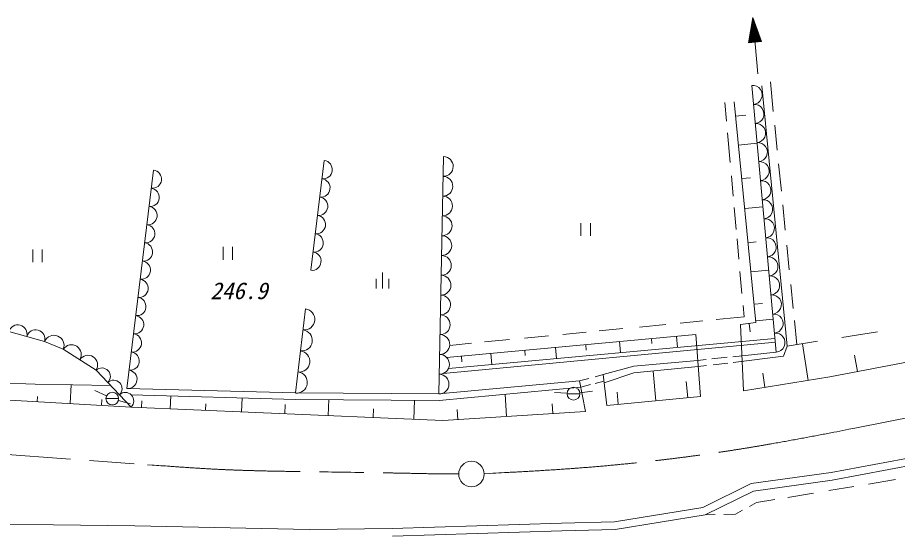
# Model space of a CAD drawing. Units: millimetres, scale not verified. Extents: x 40000 to 680000, y 20000 to 380000.
# Drawn here: x 239462 to 308524, y 254978 to 295284 of the extents above; entities that cross this region are included whole.
import ezdxf
from ezdxf.enums import TextEntityAlignment as Align

# ---------------------------------------------------------------- set-up
doc = ezdxf.new("R2010")
doc.units = ezdxf.units.MM
doc.header["$LTSCALE"] = 1000
doc.linetypes.add('CHAIN', pattern=[18.5, 12, -1.5, 3.5, -1.5])
for name, color, linetype, lineweight in [('M-BGD', 7, 'Continuous', 13), ('M-BMK', 2, 'CHAIN', 13), ('M-BMK-SRVR', 3, 'Continuous', 13)]:
    doc.layers.add(name, color=color, linetype=linetype, lineweight=lineweight)
doc.styles.add('ＭＳ ゴシック', font='')
doc.styles.get('ＭＳ ゴシック').set_extended_font_data('MS Gothic')

msp = doc.modelspace()

# ---------------------------------------------------------------- linework, layer by layer
at = {"layer": 'M-BGD'}
for p, q in [((297178, 295284), (296834, 293314)), ((297116, 294927), (297303, 294944)), ((297125, 294978), (297285, 294993)), ((297134, 295029), (297267, 295041)), ((297143, 295080), (297249, 295090)), ((297152, 295131), (297232, 295139)), ((297160, 295182), (297214, 295187)), ((297169, 295233), (297196, 295236)), ((297571, 290879), (297178, 295284)), ((297178, 295284), (297865, 293406)), ((296982, 294163), (297570, 294215)), ((296991, 294214), (297552, 294264)), ((297000, 294265), (297534, 294312)), ((297009, 294316), (297516, 294361)), ((297018, 294367), (297498, 294409)), ((297027, 294418), (297481, 294458)), ((297036, 294469), (297463, 294507)), ((297045, 294520), (297445, 294555)), ((297054, 294571), (297427, 294604)), ((297063, 294622), (297409, 294652)), ((297071, 294673), (297392, 294701)), ((297080, 294724), (297374, 294750)), ((297089, 294775), (297356, 294798)), ((297098, 294825), (297338, 294847)), ((297107, 294876), (297321, 294896)), ((296858, 293449), (297818, 293534)), ((296867, 293500), (297801, 293583)), ((296875, 293551), (297783, 293632)), ((296884, 293602), (297765, 293680)), ((296893, 293653), (297747, 293729)), ((296902, 293704), (297730, 293777)), ((296911, 293755), (297712, 293826)), ((296920, 293806), (297694, 293875)), ((296929, 293857), (297676, 293923)), ((296938, 293908), (297658, 293972)), ((296947, 293959), (297641, 294020)), ((296956, 294010), (297623, 294069)), ((296965, 294061), (297605, 294118)), ((296973, 294112), (297587, 294166)), ((296834, 293314), (297865, 293406)), ((296840, 293347), (297854, 293437)), ((296849, 293398), (297836, 293486)), ((298551, 290242), (298785, 287922)), ((297088, 289963), (299016, 269043)), ((299864, 269508), (297894, 289942)), ((297423, 271363), (295706, 288684)), ((295111, 287172), (294981, 288625)), ((296621, 287636), (295817, 287557)), ((298895, 286837), (299092, 284881)), ((295402, 283918), (295194, 286237)), ((297507, 285424), (296043, 285279)), ((263530, 284073), (262470, 275459)), ((272896, 284384), (272534, 265757)), ((250129, 283323), (248034, 266197)), ((299201, 283809), (299418, 281657)), ((295638, 281274), (295496, 282860)), ((296999, 282719), (296304, 282650)), ((297965, 280448), (296536, 280306)), ((299525, 280597), (299726, 278609)), ((295871, 278666), (295718, 280383)), ((283674, 278160), (283674, 279160)), ((284424, 279160), (284424, 278160)), ((296080, 276337), (295938, 277921)), ((297436, 277686), (296802, 277623)), ((240650, 276092), (240650, 277092)), ((241400, 277092), (241400, 276092)), ((255592, 276293), (255592, 277293)), ((256342, 277293), (256342, 276293)), ((299846, 277426), (300040, 275504)), ((268107, 275283), (268107, 274033)), ((296320, 273648), (296166, 275369)), ((298422, 275483), (297028, 275344)), ((267607, 274783), (267607, 274033)), ((268607, 274033), (268607, 274783)), ((300157, 274342), (300347, 272463)), ((297930, 272856), (297281, 272792)), ((233137, 272207), (241586, 269870)), ((262056, 272432), (261280, 265835)), ((296485, 271802), (296405, 272699)), ((291459, 271317), (293239, 271489)), ((294310, 271592), (296485, 271802)), ((298777, 271629), (297410, 271494)), ((300443, 271518), (300634, 269631)), ((285109, 270704), (286959, 270883)), ((288289, 271011), (290355, 271211)), ((296196, 271216), (297423, 271363)), ((296442, 266015), (296196, 271216)), ((296970, 270645), (296891, 271300)), ((273133, 268629), (292690, 270412)), ((273288, 267769), (298916, 270121)), ((279265, 270141), (281142, 270322)), ((282259, 270429), (284101, 270607)), ((289255, 269705), (289219, 270095)), ((291258, 269418), (291180, 270274)), ((292690, 270412), (293062, 265560)), ((318816, 270088), (303213, 267095)), ((304174, 270198), (306955, 270643)), ((241586, 269870), (243051, 269268)), ((272860, 267362), (298943, 269826)), ((273383, 269573), (275091, 269738)), ((276114, 269836), (278067, 270025)), ((281768, 268547), (281689, 269409)), ((284102, 269191), (284062, 269625)), ((286791, 269008), (286712, 269867)), ((299590, 268715), (299864, 269508)), ((299864, 269508), (302265, 269892)), ((301071, 269701), (301529, 266826)), ((243051, 269268), (245620, 267614)), ((274340, 268269), (274298, 268735)), ((276690, 268081), (276611, 268946)), ((279312, 268768), (279274, 269188)), ((299016, 269043), (295605, 268683)), ((295623, 268238), (299590, 268715)), ((305153, 268800), (305400, 267514)), ((287838, 267937), (292844, 268392)), ((293512, 268463), (292844, 268392)), ((292881, 267908), (293543, 267988)), ((295160, 268636), (293960, 268510)), ((294052, 268049), (295203, 268187)), ((245620, 267614), (248370, 264735)), ((284790, 267104), (285428, 267274)), ((285428, 267274), (287838, 267937)), ((285703, 264865), (285428, 267274)), ((285501, 266641), (287838, 267404)), ((287838, 267404), (292881, 267908)), ((289344, 267554), (289564, 265229)), ((297949, 267391), (298125, 266283)), ((230337, 266914), (240835, 266539)), ((272534, 265757), (283577, 266779)), ((284040, 264377), (283568, 266778)), ((283577, 266779), (284291, 266970)), ((284791, 266586), (285486, 266772)), ((291942, 266733), (292061, 265465)), ((303213, 267095), (296442, 266015)), ((240835, 266539), (246753, 266428)), ((243663, 266486), (243580, 265002)), ((246446, 265607), (245536, 266027)), ((248034, 266197), (261280, 265835)), ((272555, 265257), (283665, 266285)), ((283596, 265847), (284586, 265977)), ((283665, 266285), (284433, 266491)), ((286516, 265911), (286607, 264950)), ((230097, 265753), (248370, 264735)), ((241028, 265555), (241005, 265145)), ((246072, 265332), (246046, 264865)), ((246394, 265394), (247394, 265394)), ((247376, 265257), (248336, 264977)), ((248378, 265687), (261271, 265335)), ((249207, 265223), (249184, 264700)), ((251478, 265602), (251435, 264601)), ((257092, 265449), (257044, 264357)), ((261271, 265335), (272555, 265257)), ((261280, 265835), (272534, 265757)), ((263882, 265317), (263828, 264060)), ((270630, 265270), (270564, 263766)), ((277736, 265736), (277847, 263985)), ((282596, 265817), (281596, 265887)), ((282599, 265782), (283599, 265782)), ((293062, 265560), (285703, 264865)), ((248370, 264735), (272834, 263667)), ((254238, 264991), (254215, 264480)), ((260474, 264922), (260443, 264208)), ((267406, 264597), (267376, 263906)), ((273968, 264551), (274019, 263742)), ((281433, 264991), (281482, 264215)), ((272834, 263667), (284040, 264377)), ((303313, 259589), (313940, 261595)), ((303410, 258997), (314057, 261006)), ((297041, 258723), (303313, 259589)), ((297220, 258142), (303410, 258997)), ((306267, 258692), (308367, 259040)), ((293247, 256849), (297041, 258723)), ((303130, 258173), (305115, 258501)), ((293432, 256271), (297220, 258142)), ((299935, 257644), (301936, 257975)), ((297471, 257236), (296909, 256932)), ((297471, 257236), (298904, 257473)), ((286309, 255716), (293247, 256849)), ((286364, 255117), (293432, 256271)), ((294213, 256293), (293432, 256271)), ((295809, 256337), (294892, 256312)), ((296367, 256639), (295809, 256337)), ((237934, 255532), (242279, 255486)), ((268868, 255208), (282168, 255624)), ((282168, 255624), (286309, 255716)), ((242279, 255486), (248657, 255416)), ((248657, 255416), (262370, 255139)), ((262370, 255139), (268868, 255208)), ((268880, 254608), (282184, 255024)), ((282184, 255024), (286364, 255117))]:
    msp.add_line(p, q, dxfattribs=at)
for centre in [(246894, 265394), (283099, 265782)]:
    msp.add_circle(centre, 500, dxfattribs=at)
for centre, radius, start, end in [((297157, 289216), 750, 275.26336, 95.26336), ((297295, 287722), 750, 275.26336, 95.26336), ((297432, 286227), 750, 275.26336, 95.26336), ((297570, 284733), 750, 275.26336, 95.26336), ((263442, 283356), 723, 262.98089, 82.98089), ((272881, 283608), 776, 268.88606, 88.88606), ((297708, 283239), 750, 275.26336, 95.26336), ((250042, 282610), 719, 263.02416, 83.02416), ((263265, 281920), 723, 262.98089, 82.98089), ((272850, 282056), 776, 268.88606, 88.88606), ((297845, 281745), 750, 275.26336, 95.26336), ((249867, 281182), 719, 263.02416, 83.02416), ((263089, 280484), 723, 262.98089, 82.98089), ((272820, 280503), 776, 268.88606, 88.88606), ((249693, 279755), 719, 263.02416, 83.02416), ((297983, 280250), 750, 275.26336, 95.26336), ((262912, 279048), 723, 262.98089, 82.98089), ((272790, 278951), 776, 268.88606, 88.88606), ((249518, 278328), 719, 263.02416, 83.02416), ((298121, 278756), 750, 275.26336, 95.26336), ((262735, 277612), 723, 262.98089, 82.98089), ((272760, 277399), 776, 268.88606, 88.88606), ((298258, 277262), 750, 275.26336, 95.26336), ((249344, 276901), 719, 263.02416, 83.02416), ((262558, 276176), 723, 262.98089, 82.98089), ((272730, 275847), 776, 268.88606, 88.88606), ((298396, 275767), 750, 275.26336, 95.26336), ((249169, 275474), 719, 263.02416, 83.02416), ((272700, 274294), 776, 268.88606, 88.88606), ((298534, 274273), 750, 275.26336, 95.26336), ((248994, 274046), 719, 263.02416, 83.02416), ((272669, 272742), 776, 268.88606, 88.88606), ((298671, 272779), 750, 275.26336, 95.26336), ((248820, 272619), 719, 263.02416, 83.02416), ((261959, 271607), 830, 263.29016, 83.29016), ((248645, 271192), 719, 263.02416, 83.02416), ((272639, 271190), 776, 268.88606, 88.88606), ((298809, 271284), 750, 275.26336, 95.26336), ((239474, 270454), 730, 344.53994, 164.53994), ((240882, 270065), 730, 344.53994, 164.53994), ((261765, 269958), 830, 263.29016, 83.29016), ((242319, 269569), 792, 337.65459, 157.65459), ((248470, 269765), 719, 263.02416, 83.02416), ((272609, 269638), 776, 268.88606, 88.88606), ((298947, 269790), 750, 275.26336, 95.26336), ((243693, 268854), 764, 327.22988, 147.22988), ((244978, 268027), 764, 327.22988, 147.22988), ((248296, 268338), 719, 263.02416, 83.02416), ((261571, 268308), 830, 263.29016, 83.29016), ((272579, 268085), 776, 268.88606, 88.88606), ((246078, 267134), 664, 313.68959, 133.68959), ((248121, 266910), 719, 263.02416, 83.02416), ((261377, 266659), 830, 263.29016, 83.29016), ((272549, 266533), 776, 268.88606, 88.88606), ((246995, 266175), 664, 313.68959, 133.68959), ((247912, 265215), 664, 313.68959, 133.68959)]:
    msp.add_arc(centre, radius, start, end, dxfattribs=at)
at = {"layer": 'M-BMK'}
for p, q in [((305186, 263077), (372526, 276564)), ((176293, 265544), (249667, 260211))]:
    msp.add_line(p, q, dxfattribs=at)
for points, knots in [([(276087, 259505), (278521, 259631), (280954, 259757), (283384, 259940), (285558, 260103), (287728, 260313), (289893, 260567), (292464, 260869), (295027, 261235), (297579, 261665), (300122, 262094), (302654, 262585), (305186, 263077)], [0, 0, 0, 0, 1, 1, 1, 2, 2, 2, 3, 3, 3, 4, 4, 4, 4]), ([(249667, 260211), (251526, 260073), (253384, 259935), (255245, 259845), (257804, 259721), (260368, 259688), (262931, 259652), (264528, 259630), (266125, 259608), (267722, 259581), (267988, 259576), (268254, 259572), (268521, 259567), (268787, 259562), (269053, 259557), (269319, 259552), (269585, 259547), (269851, 259542), (270118, 259537), (270573, 259528), (271029, 259519), (271485, 259509), (271940, 259499), (272396, 259489), (272852, 259485), (273266, 259482), (273680, 259484), (274094, 259486)], [0, 0, 0, 0, 1, 1, 1, 2, 2, 2, 3, 3, 3, 4, 4, 4, 5, 5, 5, 6, 6, 6, 7, 7, 7, 8, 8, 8, 9, 9, 9, 9])]:
    msp.add_open_spline(points, degree=3, knots=knots, dxfattribs=at)
at = {"layer": 'M-BMK-SRVR'}
msp.add_circle((275087, 259476), 1000, dxfattribs=at)

# ---------------------------------------------------------------- texts
at = {"layer": 'M-BGD', "style": 'ＭＳ ゴシック', "oblique": 15}
msp.add_text('246.9', height=1320, dxfattribs=at).set_placement((254587, 272799), align=Align.BOTTOM_LEFT)

doc.saveas('drawing.dxf')
